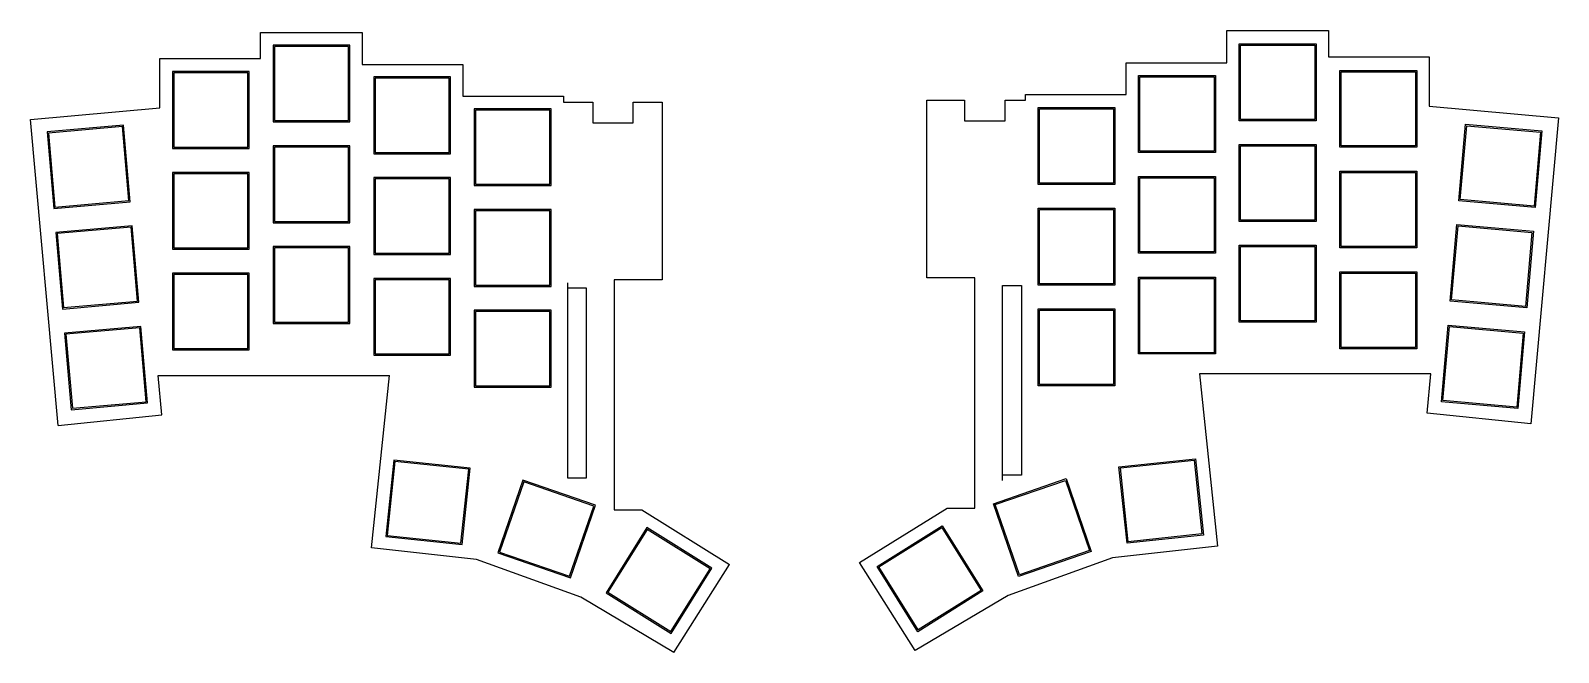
# Model space of a CAD drawing. Header units: millimetres. Extents: x 0 to 289, y 0 to 117.
import ezdxf

# ---------------------------------------------------------------- set-up
doc = ezdxf.new("R2010")
doc.units = ezdxf.units.MM
doc.layers.get('0').update_dxf_attribs({"linetype": 'CONTINUOUS'})

msp = doc.modelspace()

# ---------------------------------------------------------------- linework, layer by layer
at = {"color": 7}
for points in [[(43.45, 116.9884), (62.7, 116.9884)], [(43.45, 112.0384), (43.45, 116.9884)], [(62.7, 116.9884), (62.7, 110.9384)], [(45.8474, 114.5847), (45.8474, 100.0847), (60.3474, 100.0847)], [(60.3474, 114.5847), (45.8474, 114.5847)], [(46.0974, 114.3347), (46.0974, 100.3347), (60.0974, 100.3347)], [(60.0974, 114.3347), (46.0974, 114.3347)], [(60.0974, 100.3347), (60.0974, 114.3347)], [(60.3474, 100.0847), (60.3474, 114.5847)], [(228.304, 100.3243), (228.304, 114.8243), (242.804, 114.8243)], [(228.554, 100.5743), (228.554, 114.5743), (242.554, 114.5743)], [(242.554, 114.5743), (242.554, 100.5743)], [(242.804, 114.8243), (242.804, 100.3243)], [(24.45, 102.7384), (24.45, 112.0384)], [(24.45, 112.0384), (43.45, 112.0384)], [(62.7, 110.9384), (72.75, 110.9384)], [(72.75, 110.9384), (81.7, 110.9384)], [(81.7, 110.9384), (81.7, 104.9384)], [(247.304, 95.3243), (247.304, 109.8243), (261.804, 109.8243)], [(261.804, 109.8243), (261.804, 95.3243)], [(26.8474, 109.5847), (26.8474, 95.0847), (41.3474, 95.0847)], [(41.3474, 109.5847), (26.8474, 109.5847)], [(27.0974, 109.3347), (27.0974, 95.3347), (41.0974, 95.3347)], [(41.0974, 109.3347), (27.0974, 109.3347)], [(41.0974, 95.3347), (41.0974, 109.3347)], [(41.3474, 95.0847), (41.3474, 109.5847)], [(64.8474, 108.5847), (64.8474, 94.0847), (79.3474, 94.0847)], [(79.3474, 108.5847), (64.8474, 108.5847)], [(65.0974, 108.3347), (65.0974, 94.3347), (79.0974, 94.3347)], [(79.0974, 108.3347), (65.0974, 108.3347)], [(79.0974, 94.3347), (79.0974, 108.3347)], [(79.3474, 94.0847), (79.3474, 108.5847)], [(209.304, 94.3243), (209.304, 108.8243), (223.804, 108.8243)], [(209.554, 94.5743), (209.554, 108.5743), (223.554, 108.5743)], [(223.554, 108.5743), (223.554, 94.5743)], [(223.804, 108.8243), (223.804, 94.3243)], [(247.554, 95.5743), (247.554, 109.5743), (261.554, 109.5743)], [(261.554, 109.5743), (261.554, 95.5743)], [(81.7, 104.9384), (100.7, 104.9384)], [(100.7, 104.9384), (100.7, 103.8384)], [(0.05, 100.5384), (24.45, 102.7384)], [(83.8474, 102.5847), (83.8474, 88.0847), (98.3474, 88.0847)], [(98.3474, 102.5847), (83.8474, 102.5847)], [(84.0974, 102.3347), (84.0974, 88.3347), (98.0974, 88.3347)], [(98.0974, 102.3347), (84.0974, 102.3347)], [(98.0974, 88.3347), (98.0974, 102.3347)], [(98.3474, 88.0847), (98.3474, 102.5847)], [(100.7, 103.8384), (106.2, 103.8384)], [(106.2, 103.8384), (106.2, 99.9384)], [(113.85, 99.9384), (113.85, 103.8384)], [(113.85, 103.8384), (119.3, 103.8384)], [(119.3, 103.8384), (119.3, 70.3384)], [(190.304, 88.3243), (190.304, 102.8243), (204.804, 102.8243)], [(190.554, 88.5743), (190.554, 102.5743), (204.554, 102.5743)], [(204.554, 102.5743), (204.554, 88.5743)], [(204.804, 102.8243), (204.804, 88.3243)], [(5.25, 42.8384), (0.05, 100.5384)], [(17.6144, 99.4872), (3.1696, 98.2235)], [(3.1696, 98.2235), (4.4334, 83.7787), (18.8782, 85.0424)], [(17.3872, 99.2164), (3.4404, 97.9962)], [(18.6073, 85.2697), (17.3872, 99.2164)], [(18.8782, 85.0424), (17.6144, 99.4872)], [(106.2, 99.9384), (113.85, 99.9384)], [(242.804, 100.3243), (228.304, 100.3243)], [(242.554, 100.5743), (228.554, 100.5743)], [(269.7522, 85.2125), (271.016, 99.6573), (285.4608, 98.3936)], [(270.0231, 85.4398), (271.2433, 99.3865), (285.19, 98.1663)], [(285.19, 98.1663), (283.9698, 84.2196)], [(285.4608, 98.3936), (284.1971, 83.9488)], [(3.4404, 97.9962), (4.6606, 84.0495), (18.6073, 85.2697)], [(45.8474, 95.5847), (45.8474, 81.0847), (60.3474, 81.0847)], [(60.3474, 95.5847), (45.8474, 95.5847)], [(46.0974, 95.3347), (46.0974, 81.3347), (60.0974, 81.3347)], [(60.0974, 95.3347), (46.0974, 95.3347)], [(60.0974, 81.3347), (60.0974, 95.3347)], [(60.3474, 81.0847), (60.3474, 95.5847)], [(228.304, 81.3243), (228.304, 95.8243), (242.804, 95.8243)], [(228.554, 81.5743), (228.554, 95.5743), (242.554, 95.5743)], [(242.554, 95.5743), (242.554, 81.5743)], [(242.804, 95.8243), (242.804, 81.3243)], [(261.804, 95.3243), (247.304, 95.3243)], [(261.554, 95.5743), (247.554, 95.5743)], [(223.804, 94.3243), (209.304, 94.3243)], [(223.554, 94.5743), (209.554, 94.5743)], [(26.8474, 90.5847), (26.8474, 76.0847), (41.3474, 76.0847)], [(41.3474, 90.5847), (26.8474, 90.5847)], [(27.0974, 90.3347), (27.0974, 76.3347), (41.0974, 76.3347)], [(41.0974, 90.3347), (27.0974, 90.3347)], [(41.0974, 76.3347), (41.0974, 90.3347)], [(41.3474, 76.0847), (41.3474, 90.5847)], [(64.8474, 89.5847), (64.8474, 75.0847), (79.3474, 75.0847)], [(79.3474, 89.5847), (64.8474, 89.5847)], [(79.3474, 75.0847), (79.3474, 89.5847)], [(209.304, 75.3243), (209.304, 89.8243), (223.804, 89.8243)], [(209.554, 75.5743), (209.554, 89.5743), (223.554, 89.5743)], [(223.554, 89.5743), (223.554, 75.5743)], [(223.804, 89.8243), (223.804, 75.3243)], [(247.304, 76.3243), (247.304, 90.8243), (261.804, 90.8243)], [(247.554, 76.5743), (247.554, 90.5743), (261.554, 90.5743)], [(261.554, 90.5743), (261.554, 76.5743)], [(261.804, 90.8243), (261.804, 76.3243)], [(65.0974, 89.3347), (65.0974, 75.3347), (79.0974, 75.3347)], [(79.0974, 89.3347), (65.0974, 89.3347)], [(79.0974, 75.3347), (79.0974, 89.3347)], [(204.804, 88.3243), (190.304, 88.3243)], [(204.554, 88.5743), (190.554, 88.5743)], [(190.304, 69.3243), (190.304, 83.8243), (204.804, 83.8243)], [(204.804, 83.8243), (204.804, 69.3243)], [(284.1971, 83.9488), (269.7522, 85.2125)], [(283.9698, 84.2196), (270.0231, 85.4398)], [(83.8474, 83.5847), (83.8474, 69.0847), (98.3474, 69.0847)], [(98.3474, 83.5847), (83.8474, 83.5847)], [(84.0974, 83.3347), (84.0974, 69.3347), (98.0974, 69.3347)], [(98.0974, 83.3347), (84.0974, 83.3347)], [(98.0974, 69.3347), (98.0974, 83.3347)], [(98.3474, 69.0847), (98.3474, 83.5847)], [(190.554, 69.5743), (190.554, 83.5743), (204.554, 83.5743)], [(204.554, 83.5743), (204.554, 69.5743)], [(242.804, 81.3243), (228.304, 81.3243)], [(242.554, 81.5743), (228.554, 81.5743)], [(19.2517, 80.5175), (4.8069, 79.2537)], [(4.8069, 79.2537), (6.0706, 64.8089), (20.5155, 66.0726)], [(19.0244, 80.2466), (5.0777, 79.0265)], [(5.0777, 79.0265), (6.2979, 65.0797), (20.2446, 66.2999)], [(20.2446, 66.2999), (19.0244, 80.2466)], [(20.5155, 66.0726), (19.2517, 80.5175)], [(268.1352, 66.2965), (269.399, 80.7414), (283.8438, 79.4776)], [(268.4061, 66.5238), (269.6263, 80.4705), (283.573, 79.2503)], [(283.573, 79.2503), (282.3528, 65.3036)], [(283.8438, 79.4776), (282.5801, 65.0328)], [(45.8474, 76.5847), (45.8474, 62.0847), (60.3474, 62.0847)], [(60.3474, 76.5847), (45.8474, 76.5847)], [(46.0974, 76.3347), (46.0974, 62.3347), (60.0974, 62.3347)], [(60.0974, 76.3347), (46.0974, 76.3347)], [(60.0974, 62.3347), (60.0974, 76.3347)], [(60.3474, 62.0847), (60.3474, 76.5847)], [(223.804, 75.3243), (209.304, 75.3243)], [(223.554, 75.5743), (209.554, 75.5743)], [(228.304, 62.3243), (228.304, 76.8243), (242.804, 76.8243)], [(228.554, 62.5743), (228.554, 76.5743), (242.554, 76.5743)], [(242.554, 76.5743), (242.554, 62.5743)], [(242.804, 76.8243), (242.804, 62.3243)], [(261.804, 76.3243), (247.304, 76.3243)], [(261.554, 76.5743), (247.554, 76.5743)], [(26.8474, 71.5847), (26.8474, 57.0847), (41.3474, 57.0847)], [(41.3474, 71.5847), (26.8474, 71.5847)], [(27.0974, 71.3347), (27.0974, 57.3347), (41.0974, 57.3347)], [(41.0974, 71.3347), (27.0974, 71.3347)], [(41.0974, 57.3347), (41.0974, 71.3347)], [(41.3474, 57.0847), (41.3474, 71.5847)], [(64.8474, 70.5847), (64.8474, 56.0847), (79.3474, 56.0847)], [(79.3474, 70.5847), (64.8474, 70.5847)], [(65.0974, 70.3347), (65.0974, 56.3347), (79.0974, 56.3347)], [(79.0974, 70.3347), (65.0974, 70.3347)], [(79.0974, 56.3347), (79.0974, 70.3347)], [(79.3474, 56.0847), (79.3474, 70.5847)], [(101.45, 69.7384), (101.45, 32.9384), (105.05, 32.9384)], [(119.3, 70.3384), (110.25, 70.3384)], [(110.25, 70.3384), (110.25, 68.5384)], [(183.574, 69.2734), (187.174, 69.2734)], [(183.574, 32.4734), (183.574, 69.2734)], [(187.174, 69.2734), (187.174, 33.4734), (183.574, 33.4734)], [(204.804, 69.3243), (190.304, 69.3243)], [(204.554, 69.5743), (190.554, 69.5743)], [(209.304, 56.3243), (209.304, 70.8243), (223.804, 70.8243)], [(209.554, 56.5743), (209.554, 70.5743), (223.554, 70.5743)], [(223.554, 70.5743), (223.554, 56.5743)], [(223.804, 70.8243), (223.804, 56.3243)], [(247.304, 57.3243), (247.304, 71.8243), (261.804, 71.8243)], [(247.554, 57.5743), (247.554, 71.5743), (261.554, 71.5743)], [(261.554, 71.5743), (261.554, 57.5743)], [(261.804, 71.8243), (261.804, 57.3243)], [(105.05, 68.7384), (101.45, 68.7384)], [(105.05, 32.9384), (105.05, 68.7384)], [(110.25, 68.5384), (110.25, 26.9384)], [(282.3528, 65.3036), (268.4061, 66.5238)], [(83.8474, 64.5847), (83.8474, 50.0847), (98.3474, 50.0847)], [(98.3474, 64.5847), (83.8474, 64.5847)], [(84.0974, 64.3347), (84.0974, 50.3347), (98.0974, 50.3347)], [(98.0974, 64.3347), (84.0974, 64.3347)], [(98.0974, 50.3347), (98.0974, 64.3347)], [(98.3474, 50.0847), (98.3474, 64.5847)], [(190.304, 50.3243), (190.304, 64.8243), (204.804, 64.8243)], [(190.554, 50.5743), (190.554, 64.5743), (204.554, 64.5743)], [(204.554, 64.5743), (204.554, 50.5743)], [(204.804, 64.8243), (204.804, 50.3243)], [(282.5801, 65.0328), (268.1352, 66.2965)], [(20.9003, 61.5289), (6.4555, 60.2652)], [(20.6731, 61.2581), (6.7263, 60.0379)], [(21.8933, 47.3114), (20.6731, 61.2581)], [(22.1641, 47.0841), (20.9003, 61.5289)], [(242.804, 62.3243), (228.304, 62.3243)], [(242.554, 62.5743), (228.554, 62.5743)], [(266.4866, 47.308), (267.7504, 61.7528), (282.1952, 60.4891)], [(266.7575, 47.5353), (267.9776, 61.482), (281.9244, 60.2618)], [(6.4555, 60.2652), (7.7193, 45.8204), (22.1641, 47.0841)], [(6.7263, 60.0379), (7.9465, 46.0912), (21.8933, 47.3114)], [(281.9244, 60.2618), (280.7042, 46.3151)], [(282.1952, 60.4891), (280.9314, 46.0442)], [(223.804, 56.3243), (209.304, 56.3243)], [(223.554, 56.5743), (209.554, 56.5743)], [(261.804, 57.3243), (247.304, 57.3243)], [(261.554, 57.5743), (247.554, 57.5743)], [(24.15, 52.2384), (48.05, 52.2384)], [(24.85, 44.8384), (24.15, 52.2384)], [(48.05, 52.2384), (67.85, 52.2384)], [(64.45, 19.7384), (67.85, 52.2384)], [(204.804, 50.3243), (190.304, 50.3243)], [(204.554, 50.5743), (190.554, 50.5743)], [(280.9314, 46.0442), (266.4866, 47.308)], [(280.7042, 46.3151), (266.7575, 47.5353)], [(5.25, 42.8384), (24.85, 44.8384)], [(68.6399, 36.3144), (67.1242, 21.8939), (81.5448, 20.3782)], [(68.8624, 36.0397), (67.399, 22.1164), (81.3223, 20.653)], [(83.0604, 34.7988), (68.6399, 36.3144)], [(82.7857, 34.5763), (68.8624, 36.0397)], [(81.5448, 20.3782), (83.0604, 34.7988)], [(207.1056, 20.6366), (205.59, 35.0572), (220.0105, 36.5729)], [(207.3281, 20.9114), (205.8647, 34.8347), (219.788, 36.2981)], [(219.788, 36.2981), (221.2514, 22.3748)], [(220.0105, 36.5729), (221.5262, 22.1523)], [(81.3223, 20.653), (82.7857, 34.5763)], [(93.0163, 32.5126), (88.2956, 18.8025), (102.0056, 14.0818)], [(93.1713, 32.1948), (88.6133, 18.9575), (101.8506, 14.3996)], [(106.7263, 27.7918), (93.0163, 32.5126)], [(106.4086, 27.6368), (93.1713, 32.1948)], [(186.636, 14.38), (181.9152, 28.09), (195.6253, 32.8108)], [(186.791, 14.6978), (182.233, 27.9351), (195.4703, 32.493)], [(195.4703, 32.493), (200.0282, 19.2558)], [(195.6253, 32.8108), (200.346, 19.1008)], [(101.8506, 14.3996), (106.4086, 27.6368)], [(102.0056, 14.0818), (106.7263, 27.7918)], [(110.25, 26.9384), (115.5, 26.9384)], [(115.5, 26.9384), (132.05, 16.6384)], [(116.4195, 23.5936), (108.7357, 11.2969), (121.0324, 3.6131)], [(116.4991, 23.2491), (109.0802, 11.3764), (120.9529, 3.9575)], [(128.7162, 15.9098), (116.4195, 23.5936)], [(128.3717, 15.8302), (116.4991, 23.2491)], [(167.5916, 3.9481), (159.9078, 16.2448), (172.2045, 23.9286)], [(167.6711, 4.2926), (160.2523, 16.1653), (172.1249, 23.5841)], [(172.1249, 23.5841), (179.5438, 11.7115)], [(172.2045, 23.9286), (179.8883, 11.6319)], [(221.5262, 22.1523), (207.1056, 20.6366)], [(221.2514, 22.3748), (207.3281, 20.9114)], [(84.25, 17.5384), (64.45, 19.7384)], [(103.95, 10.4384), (84.25, 17.5384)], [(200.346, 19.1008), (186.636, 14.38)], [(200.0282, 19.2558), (186.791, 14.6978)], [(120.9529, 3.9575), (128.3717, 15.8302)], [(121.0324, 3.6131), (128.7162, 15.9098)], [(121.55, 0.0384), (132.05, 16.6384)], [(179.8883, 11.6319), (167.5916, 3.9481)], [(179.5438, 11.7115), (167.6711, 4.2926)], [(121.55, 0.0384), (103.95, 10.4384)]]:
    msp.add_lwpolyline(points, dxfattribs=at)
at = {"color": 2}
msp.add_lwpolyline([(245.174, 112.3734), (264.174, 112.3734), (264.174, 103.0734), (288.574, 100.8734), (283.374, 43.1734), (263.774, 45.1734), (264.474, 52.5734), (220.774, 52.5734), (224.174, 20.0734), (204.374, 17.8734), (184.674, 10.7734), (167.074, 0.3734), (156.574, 16.9734), (173.124, 27.2734), (178.374, 27.2734), (178.374, 70.6734), (169.274, 70.6734), (169.324, 104.1734), (176.424, 104.1734), (176.424, 100.2734), (184.074, 100.2734), (184.074, 104.1734), (187.924, 104.1734), (187.924, 105.2734), (206.924, 105.2734), (206.924, 111.2734), (225.924, 111.2734), (225.924, 117.3234), (245.174, 117.3234)], close=True, dxfattribs=at)

doc.saveas('drawing.dxf')
